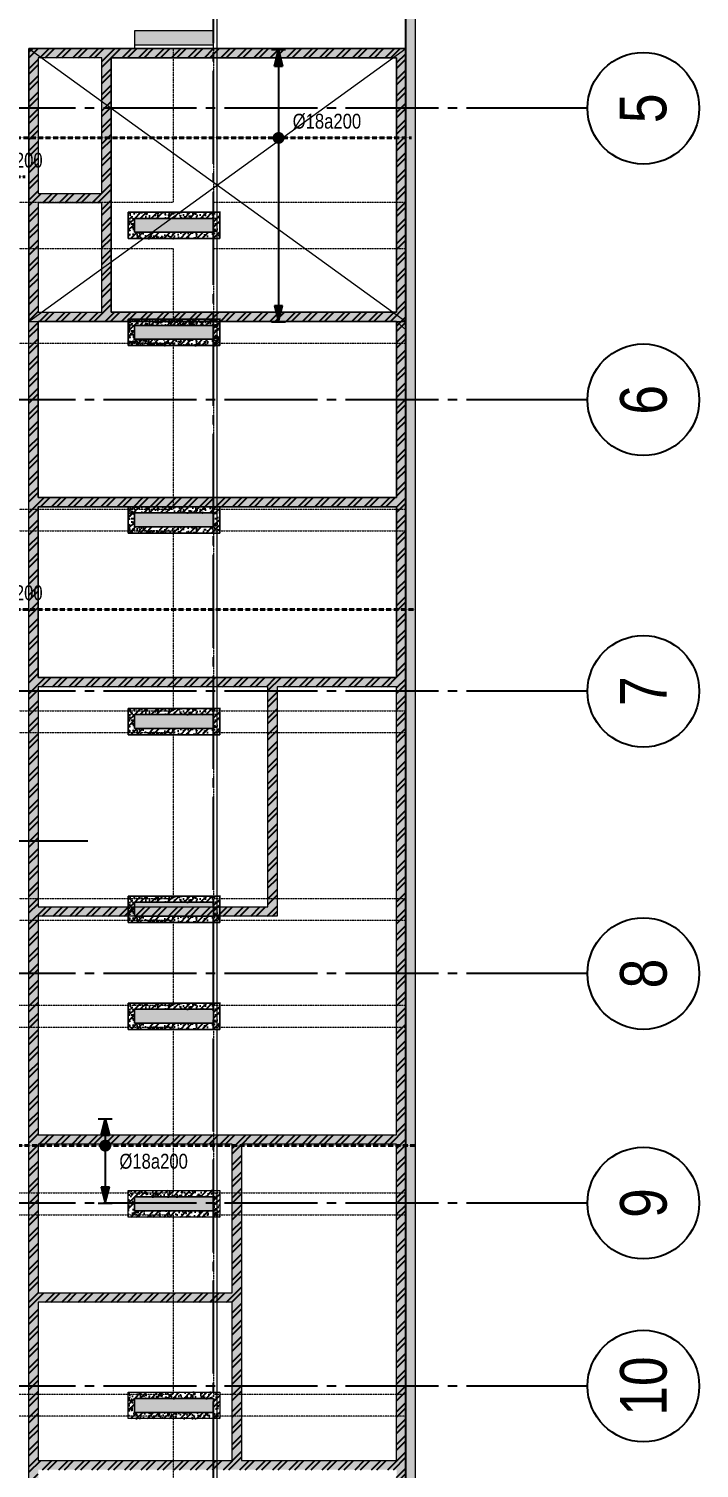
# Model space of a CAD drawing. Header units: millimetres. Extents: x -3819597 to -2591384, y 582389 to 820195.
# Drawn here: x -2995662 to -2974053, y 691681 to 738094 of the extents above; entities that cross this region are included whole.
import ezdxf
from ezdxf.enums import TextEntityAlignment as Align

# ---------------------------------------------------------------- set-up
doc = ezdxf.new("R2010")
doc.units = ezdxf.units.MM
doc.header["$MEASUREMENT"] = 0
for name, pattern in [('CENTER', [2, 1.25, -0.25, 0.25, -0.25]), ('CHG_XX_Cot_Ham 2$0$MB_Luoi truc$0$HTT Hidden 21', [3, 2, -1]), ('CHG_XX_Damsan_Ham 2$0$CHG_XX_Damsan_Ham 2$0$HIDDEN', [0.375, 0.25, -0.125]), ('CHG_XX_Luoi truc$0$MB_Luoi truc$0$Center101', [13, 10, -1, 1, -1]), ('HIDDEN', [0.375, 0.25, -0.125])]:
    doc.linetypes.add(name, pattern=pattern)
doc.layers.get('Defpoints').update_dxf_attribs({"color": 10, "lineweight": 0})
for name, color, linetype in [('02HN. TEXT B', 1, 'Continuous'), ('08HN. SSS X', 6, 'Continuous'), ('12HN. GRID', 1, 'CENTER'), ('CHG_XX_Luoi truc$0$Grid', 34, 'Continuous'), ('CHG_XX_Luoi truc$0$Grid Line', 8, 'CHG_XX_Luoi truc$0$MB_Luoi truc$0$Center101'), ('dim', 51, 'Continuous')]:
    doc.layers.add(name, color=color, linetype=linetype)
for name, color, linetype, lineweight in [('CHG_XX_Cot_Ham 2$0$NS-DuongBao', 3, 'Continuous', 18), ('CHG_XX_Cot_Ham 2$0$NS-Hatch', 8, 'Continuous', 25), ('CHG_XX_Cot_Ham 2$0$NS-Pier-H2', 150, 'Continuous', 13), ('CHG_XX_Cot_Ham 2$0$NS-Pier-H2 @ 1', 150, 'Continuous', 13), ('CHG_XX_Cot_Ham 2$0$NS-Pier-H2 @ 150', 150, 'Continuous', 13), ("CHG_XX_Damsan_Ham 2$0$CHG_XX_Damsan_Ham 2$0$'S_General_Hidden_1 Thin", 1, 'CHG_XX_Damsan_Ham 2$0$CHG_XX_Damsan_Ham 2$0$HIDDEN', 18), ('CHG_XX_Damsan_Ham 2$0$CHG_XX_Damsan_Ham 2$0$CHG_XX_Damsan_Ham 2$0$Start lo mo', 3, 'Continuous', 15), ('CHG_XX_Damsan_Ham 2$0$CHG_XX_Damsan_Ham 2$0$CHG_XX_Damsan_Ham 2$0$Start net bao', 3, 'Continuous', 18), ('CHG_XX_Damsan_Ham 2$0$CHG_XX_Damsan_Ham 2$0$DBAO', 3, 'Continuous', 13), ('CHG_XX_Damsan_Ham 2$0$CHG_XX_Damsan_Ham 2$0$mach ngung thi cong', 6, 'Continuous', 13), ('CHG_XX_Damsan_Ham 2$0$CHG_XX_Damsan_Ham 2$0$Start net bao', 3, 'Continuous', 18), ('CHG_XX_Damsan_Ham 2$0$CHG_XX_Damsan_Ham 2$0$Start vach', 6, 'Continuous', 25), ('CHG_XX_Damsan_Ham 2$0$HATCH', 57, 'Continuous', 9), ('CHG_XX_Damsan_Ham 2$0$mach ngung thi cong', 6, 'Continuous', 13), ('CHG_XX_Damsan_Ham 2$0$Start vach', 6, 'Continuous', 25), ('thep chay suot', 5, 'HIDDEN', 40)]:
    doc.layers.add(name, color=color, linetype=linetype, lineweight=lineweight)
doc.styles.add('[HN042014]STYLE', font='arial.ttf', dxfattribs={"width": 0.8})
doc.styles.add('CHG_XX_Luoi truc$0$MB_Luoi truc$0$Grid A-F$0$VNI-HelveCB', font='VHELVCB_0.TTF')
pattern_1 = [(50, (-50, -50), (358.6301, -31.37607), [37.5, -412.5]), (355, (-50, -50), (-69.3757, 376.0961), [30, -330]), (100.45144, (-20.1, -52.6), (289.2544, 344.72), [31.8701, -350.57106]), (46.1842, (-50, 50), (533.6207, -82.7596), [56.25, -618.75]), (96.63564, (-5.53, 43.1), (467.331, 487.0593), [47.8052, -525.8569]), (351.18416, (-50, 50), (467.331, 487.0593), [45, -495]), (21, (0, 25), (298.4535, -201.30945), [37.5, -412.5]), (326, (0, 25), (121.6577, 362.575), [30, -330]), (71.45144, (24.87, 8.22), (420.1112, 161.2656), [31.8701, -350.57106]), (37.5, (-50, -50), (6.07993, 166.44693), [0, -326, 0, -335, 0, -331.25]), (7.5, (-50, -50), (131.53477, 197.20586), [0, -191, 0, -318.5, 0, -126.25]), (327.5, (-161.5, -50), (266.91122, -11.27744), [0, -125, 0, -390, 0, -517.5]), (317.5, (-211.5, -50), (291.5931, 50.0525), [0, -162.5, 0, -259, 0, -367.5])]

# ---------------------------------------------------------------- blocks, each defined once
blk = doc.blocks.new('*U1035')
at = {"layer": 'CHG_XX_Cot_Ham 2$0$NS-Pier-H2 @ 1'}
h = blk.add_hatch(color=256, dxfattribs=at)
h.dxf.hatch_style = 1
h.paths.add_polyline_path([(450, 0), (0, 0), (0, -2550), (450, -2550)])
at = {"layer": 'CHG_XX_Cot_Ham 2$0$NS-Pier-H2 @ 150'}
h = blk.add_hatch(color=256, dxfattribs=at)
h.dxf.hatch_style = 1
h.paths.add_polyline_path([(450, 0), (0, 0), (0, -2550), (450, -2550)])
blk = doc.blocks.new('CHG_XX_Cot_Ham 2$0$Block A_C450x2250')
at = {"layer": 'CHG_XX_Cot_Ham 2$0$NS-Pier-H2'}
blk.add_lwpolyline([(450, -2550), (0, -2550), (0, 0), (450, 0)], close=True, dxfattribs=at)
blk.add_blockref('*U1035', (0, 0), dxfattribs=at)
blk = doc.blocks.new('*U1029')
at = {"layer": 'CHG_XX_Luoi truc$0$Grid Line'}
blk.add_line((0, 0), (0, 608), dxfattribs=at)
at = {"layer": 'CHG_XX_Luoi truc$0$Grid', "lineweight": -2, "style": 'CHG_XX_Luoi truc$0$MB_Luoi truc$0$Grid A-F$0$VNI-HelveCB'}
for tag, p in [('GRIDSUB', (0, 617)), ('GRID', (0, -9))]:
    blk.add_attdef(tag, text='', height=5, dxfattribs=at).set_placement(p, align=Align.MIDDLE)
blk = doc.blocks.new('*U1031')
at = {"layer": 'CHG_XX_Luoi truc$0$Grid', "lineweight": -2}
blk.add_line((0, -3), (0, 0), dxfattribs=at)
blk.add_circle((0, -9), 6, dxfattribs=at)
at = {"layer": 'CHG_XX_Luoi truc$0$Grid Line'}
blk.add_line((0, 0), (0, 438), dxfattribs=at)
at = {"layer": 'CHG_XX_Luoi truc$0$Grid', "lineweight": -2, "style": 'CHG_XX_Luoi truc$0$MB_Luoi truc$0$Grid A-F$0$VNI-HelveCB'}
for tag, p in [('GRIDSUB', (0, 447)), ('GRID', (0, -9))]:
    blk.add_attdef(tag, text='', height=5, dxfattribs=at).set_placement(p, align=Align.MIDDLE)
blk = doc.blocks.new('CHG_XX_Luoi truc')
at = {"layer": 'CHG_XX_Luoi truc$0$Grid', "xscale": 300, "yscale": 300, "zscale": 300}
blk.add_blockref('*U1029', (99550, -12747), dxfattribs=at)
at = {"layer": 'CHG_XX_Luoi truc$0$Grid'}
ref = blk.add_blockref('*U1031', (110703, 125550), dxfattribs=dict(at, xscale=300.0000000000013, yscale=300.0000000000013, zscale=300.0000000000013, rotation=90))
ref.add_attrib('GRID', '5', dxfattribs={"lineweight": -2, "height": 1500, "rotation": 90, "style": 'CHG_XX_Luoi truc$0$MB_Luoi truc$0$Grid A-F$0$VNI-HelveCB'}).set_placement((113403, 125550), align=Align.MIDDLE)
ref = blk.add_blockref('*U1031', (110703, 116150), dxfattribs=dict(at, xscale=300.0000000000013, yscale=300.0000000000013, zscale=300.0000000000013, rotation=90))
ref.add_attrib('GRID', '6', dxfattribs={"lineweight": -2, "height": 1500, "rotation": 90, "style": 'CHG_XX_Luoi truc$0$MB_Luoi truc$0$Grid A-F$0$VNI-HelveCB'}).set_placement((113403, 116150), align=Align.MIDDLE)
ref = blk.add_blockref('*U1031', (110703, 106750), dxfattribs=dict(at, xscale=300.0000000000013, yscale=300.0000000000013, zscale=300.0000000000013, rotation=90))
ref.add_attrib('GRID', '7', dxfattribs={"lineweight": -2, "height": 1500, "rotation": 90, "style": 'CHG_XX_Luoi truc$0$MB_Luoi truc$0$Grid A-F$0$VNI-HelveCB'}).set_placement((113403, 106750), align=Align.MIDDLE)
ref = blk.add_blockref('*U1031', (110703, 97650), dxfattribs=dict(at, xscale=300.0000000000013, yscale=300.0000000000013, zscale=300.0000000000013, rotation=90))
ref.add_attrib('GRID', '8', dxfattribs={"lineweight": -2, "height": 1500, "rotation": 90, "style": 'CHG_XX_Luoi truc$0$MB_Luoi truc$0$Grid A-F$0$VNI-HelveCB'}).set_placement((113403, 97650), align=Align.MIDDLE)
ref = blk.add_blockref('*U1031', (110703, 90250), dxfattribs=dict(at, xscale=300.0000000000013, yscale=300.0000000000013, zscale=300.0000000000013, rotation=90))
ref.add_attrib('GRID', '9', dxfattribs={"lineweight": -2, "height": 1500, "rotation": 90, "style": 'CHG_XX_Luoi truc$0$MB_Luoi truc$0$Grid A-F$0$VNI-HelveCB'}).set_placement((113403, 90250), align=Align.MIDDLE)
ref = blk.add_blockref('*U1031', (110703, 84350), dxfattribs=dict(at, xscale=300.0000000000013, yscale=300.0000000000013, zscale=300.0000000000013, rotation=90))
ref.add_attrib('GRID', '10', dxfattribs={"lineweight": -2, "height": 1500, "rotation": 90, "style": 'CHG_XX_Luoi truc$0$MB_Luoi truc$0$Grid A-F$0$VNI-HelveCB'}).set_placement((113403, 84350), align=Align.MIDDLE)
blk = doc.blocks.new('CHG_XX_Cot_Ham 2')
at = {"layer": 'CHG_XX_Cot_Ham 2$0$NS-Hatch'}
h = blk.add_hatch(dxfattribs=at)
h.set_pattern_fill('ANSI32', color=256, scale=1000, style=0)
h.paths.add_polyline_path([(93600, 76300), (105750.8, 76300), (105750.8, 127475), (93600, 127475)])
h.paths.add_polyline_path([(93900, 107200), (93900, 112700), (105450.8, 112700), (105450.8, 107200)], flags=16)
h.paths.add_polyline_path([(101300.8, 106900), (101300.8, 99800), (93900, 99800), (93900, 106900)], flags=16)
h.paths.add_polyline_path([(93900, 113000), (93900, 118675), (105450.8, 118675), (105450.8, 113000)], flags=16)
h.paths.add_polyline_path([(101600.8, 106900), (105450.8, 106900), (105450.8, 92450), (93900, 92450), (93900, 99500), (101600.8, 99500)], flags=16)
h.paths.add_polyline_path([(93900, 118975), (93900, 122500), (95950, 122500), (95950, 118975)], flags=16)
h.paths.add_polyline_path([(96250, 118975), (96250, 127175), (105450.8, 127175), (105450.8, 118975)], flags=16)
h.paths.add_polyline_path([(100150.8, 92150), (100150.8, 87350), (93900, 87350), (93900, 92150)], flags=16)
h.paths.add_polyline_path([(93900, 122800), (93900, 127175), (95950, 127175), (95950, 122800)], flags=16)
h.paths.add_polyline_path([(100450.8, 92150), (105450.8, 92150), (105450.8, 81950), (100450.8, 81950)], flags=16)
h.paths.add_polyline_path([(100150.8, 87050), (100150.8, 81950), (93900, 81950), (93900, 87050)], flags=16)
h.paths.add_polyline_path([(105450.8, 81650), (105450.8, 76600), (93900, 76600), (93900, 81650)], flags=16)
h = blk.add_hatch(dxfattribs=at)
h.set_pattern_fill('AR-CONC', color=256, scale=50)
h.set_pattern_definition(pattern_1)
h.paths.add_polyline_path([(105750, 127475), (93600, 127475), (93600, 76300), (105750.8, 76300)])
h.paths.add_polyline_path([(93900, 107200), (93900, 112700), (105450.8, 112700), (105450.8, 107200)], flags=16)
h.paths.add_polyline_path([(101300.8, 106900), (101300.8, 99800), (93900, 99800), (93900, 106900)], flags=16)
h.paths.add_polyline_path([(93900, 113000), (93900, 118675), (105450.8, 118675), (105450.8, 113000)], flags=16)
h.paths.add_polyline_path([(101600.8, 106900), (105450.8, 106900), (105450.8, 92450), (93900, 92450), (93900, 99500), (101600.8, 99500)], flags=16)
h.paths.add_polyline_path([(93900, 118975), (93900, 122500), (95950, 122500), (95950, 118975)], flags=16)
h.paths.add_polyline_path([(96250, 118975), (96250, 127175), (105450.8, 127175), (105450.8, 118975)], flags=16)
h.paths.add_polyline_path([(100150.8, 92150), (100150.8, 87350), (93900, 87350), (93900, 92150)], flags=16)
h.paths.add_polyline_path([(93900, 122800), (93900, 127175), (95950, 127175), (95950, 122800)], flags=16)
h.paths.add_polyline_path([(100450.8, 92150), (105450.8, 92150), (105450.8, 81950), (100450.8, 81950)], flags=16)
h.paths.add_polyline_path([(100150.8, 87050), (100150.8, 81950), (93900, 81950), (93900, 87050)], flags=16)
h.paths.add_polyline_path([(105450.8, 81650), (105450.8, 76600), (93900, 76600), (93900, 81650)], flags=16)
h = blk.add_hatch(dxfattribs=at)
h.set_pattern_fill('AR-CONC', color=256, scale=50)
h.set_pattern_definition([(50, (-2213768.6, 588216.82), (358.63009, -31.376067), [37.5, -412.5]), (355, (-2213768.6, 588216.82), (-69.375667, 376.096067), [30, -330]), (100.451444, (-2213738.7, 588214.2), (289.254423, 344.719995), [31.870096, -350.571056]), (46.1842, (-2213768.6, 588316.8), (533.620665, -82.75964), [56.25, -618.75]), (96.635635, (-2213724.1, 588309.9), (467.33097, 487.0593), [47.80517, -525.85688]), (351.184164, (-2213768.6, 588316.8), (467.33097, 487.0593), [45, -495]), (21, (-2213718.6, 588291.82), (298.453526, -201.309445), [37.5, -412.5]), (326, (-2213718.6, 588291.82), (121.657666, 362.57502), [30, -330]), (71.451445, (-2213693.72, 588275.05), (420.11119, 161.265576), [31.870095, -350.571056]), (37.5, (-2213768.59, 588216.82), (6.079928, 166.446927), [0, -326, 0, -335, 0, -331.25]), (7.5, (-2213768.59, 588216.82), (131.534769, 197.205856), [0, -191, 0, -318.5, 0, -126.25]), (327.5, (-2213880.09, 588216.82), (266.911218, -11.277436), [0, -125, 0, -390, 0, -517.5]), (317.5, (-2213930.1, 588216.82), (291.593085, 50.052491), [0, -162.5, 0, -259, 0, -367.5])])
h.paths.add_polyline_path([(96800.8, 121350), (99750.8, 121350), (99750.8, 122200), (96800.8, 122200)])
h.paths.add_polyline_path([(97000.8, 121550), (99550.8, 121550), (99550.8, 122000), (97000.8, 122000)], flags=16)
h = blk.add_hatch(dxfattribs=at)
h.set_pattern_fill('ANSI32,_O', color=256, scale=1000)
h.set_pattern_definition([(45, (-2213768.6, 588216.82), (-265.16504, 265.16504), []), (45, (-2213591.8, 588216.82), (-265.16504, 265.16504), [])])
h.paths.add_polyline_path([(96800.8, 121350), (99750.8, 121350), (99750.8, 122200), (96800.8, 122200)])
h.paths.add_polyline_path([(97000.8, 121550), (99550.8, 121550), (99550.8, 122000), (97000.8, 122000)], flags=16)
h = blk.add_hatch(dxfattribs=at)
h.set_pattern_fill('AR-CONC', color=256, scale=50)
h.set_pattern_definition([(50, (-2213768.6, 584766.82), (358.63009, -31.376067), [37.5, -412.5]), (355, (-2213768.6, 584766.82), (-69.375667, 376.096067), [30, -330]), (100.451444, (-2213738.7, 584764.2), (289.254423, 344.719995), [31.870096, -350.571056]), (46.1842, (-2213768.6, 584866.8), (533.620665, -82.75964), [56.25, -618.75]), (96.635635, (-2213724.1, 584859.9), (467.33097, 487.0593), [47.80517, -525.85688]), (351.184164, (-2213768.6, 584866.8), (467.33097, 487.0593), [45, -495]), (21, (-2213718.6, 584841.82), (298.453526, -201.309445), [37.5, -412.5]), (326, (-2213718.6, 584841.82), (121.657666, 362.57502), [30, -330]), (71.451445, (-2213693.72, 584825.05), (420.11119, 161.265576), [31.870095, -350.571056]), (37.5, (-2213768.59, 584766.82), (6.079928, 166.446927), [0, -326, 0, -335, 0, -331.25]), (7.5, (-2213768.59, 584766.82), (131.534769, 197.205856), [0, -191, 0, -318.5, 0, -126.25]), (327.5, (-2213880.09, 584766.82), (266.911218, -11.277436), [0, -125, 0, -390, 0, -517.5]), (317.5, (-2213930.1, 584766.82), (291.593085, 50.052491), [0, -162.5, 0, -259, 0, -367.5])])
h.paths.add_polyline_path([(96800.8, 117900), (99750.8, 117900), (99750.8, 118750), (96800.8, 118750)])
h.paths.add_polyline_path([(97000.8, 118100), (99550.8, 118100), (99550.8, 118550), (97000.8, 118550)], flags=16)
h = blk.add_hatch(dxfattribs=at)
h.set_pattern_fill('ANSI32', color=256, scale=1000, style=0)
h.paths.add_polyline_path([(99550.8, 118100), (97000.8, 118100), (97000.8, 118550), (99550.8, 118550)], flags=16)
h.paths.add_polyline_path([(99750.8, 117900), (96800.8, 117900), (96800.8, 118750), (99750.8, 118750)])
h = blk.add_hatch(dxfattribs=at)
h.set_pattern_fill('AR-CONC', color=256, scale=50)
h.set_pattern_definition([(50, (-50, -50), (358.6301, -31.37607), [37.5, -412.5]), (355, (-50, -50), (-69.3757, 376.0961), [30, -330]), (100.45144, (-20.1, -52.6), (289.2544, 344.72), [31.8701, -350.57106]), (46.1842, (-50, 50), (533.6207, -82.7596), [56.25, -618.75]), (96.63564, (-5.53, 43.1), (467.331, 487.0593), [47.8052, -525.8569]), (351.18416, (-50, 50), (467.331, 487.0593), [45, -495]), (21, (0, 25), (298.4535, -201.30945), [37.5, -412.5]), (326, (0, 25), (121.6577, 362.575), [30, -330]), (71.45144, (24.87, 8.22), (420.1112, 161.2656), [31.8701, -350.57106]), (37.5, (-50, -50), (6.07993, 166.44693), [0, -326, 0, -335, 0, -331.25]), (7.5, (-50, -50), (131.53477, 197.20586), [0, -191, 0, -318.5, 0, -126.25]), (327.5, (-161.5, -50), (266.91122, -11.27744), [0, -125, 0, -390, 0, -517.5]), (317.5, (-211.5, -50), (291.5931, 50.0525), [0, -162.5, 0, -259, 0, -367.5])])
h.paths.add_polyline_path([(99550.8, 118100), (97000.8, 118100), (97000.8, 118550), (99550.8, 118550)], flags=16)
h.paths.add_polyline_path([(99750.8, 117900), (96800.8, 117900), (96800.8, 118750), (99750.8, 118750)])
h = blk.add_hatch(dxfattribs=at)
h.set_pattern_fill('AR-CONC', color=256, scale=50)
h.set_pattern_definition([(50, (-2213768.6, 578716.82), (358.63009, -31.376067), [37.5, -412.5]), (355, (-2213768.6, 578716.82), (-69.375667, 376.096067), [30, -330]), (100.451444, (-2213738.7, 578714.2), (289.254423, 344.719995), [31.870096, -350.571056]), (46.1842, (-2213768.6, 578816.8), (533.620665, -82.75964), [56.25, -618.75]), (96.635635, (-2213724.1, 578809.9), (467.33097, 487.0593), [47.80517, -525.85688]), (351.184164, (-2213768.6, 578816.8), (467.33097, 487.0593), [45, -495]), (21, (-2213718.6, 578791.82), (298.453526, -201.309445), [37.5, -412.5]), (326, (-2213718.6, 578791.82), (121.657666, 362.57502), [30, -330]), (71.451445, (-2213693.72, 578775.05), (420.11119, 161.265576), [31.870095, -350.571056]), (37.5, (-2213768.59, 578716.82), (6.079928, 166.446927), [0, -326, 0, -335, 0, -331.25]), (7.5, (-2213768.59, 578716.82), (131.534769, 197.205856), [0, -191, 0, -318.5, 0, -126.25]), (327.5, (-2213880.09, 578716.82), (266.911218, -11.277436), [0, -125, 0, -390, 0, -517.5]), (317.5, (-2213930.1, 578716.82), (291.593085, 50.052491), [0, -162.5, 0, -259, 0, -367.5])])
h.paths.add_polyline_path([(96800.8, 111850), (99750.8, 111850), (99750.8, 112700), (96800.8, 112700)])
h.paths.add_polyline_path([(97000.8, 112050), (99550.8, 112050), (99550.8, 112500), (97000.8, 112500)], flags=16)
h = blk.add_hatch(dxfattribs=at)
h.set_pattern_fill('ANSI32', color=256, scale=1000, style=0)
h.paths.add_polyline_path([(99550.8, 112050), (97000.8, 112050), (97000.8, 112500), (99550.8, 112500)], flags=16)
h.paths.add_polyline_path([(99750.8, 111850), (96800.8, 111850), (96800.8, 112700), (99750.8, 112700)])
h = blk.add_hatch(dxfattribs=at)
h.set_pattern_fill('ANSI32', color=256, scale=1000, style=0)
h.set_pattern_definition([(45, (-50, -50), (-265.165, 265.165), []), (45, (126.78, -50), (-265.165, 265.165), [])])
h.paths.add_polyline_path([(99550.8, 112050), (97000.8, 112050), (97000.8, 112500), (99550.8, 112500)], flags=16)
h.paths.add_polyline_path([(99750.8, 111850), (96800.8, 111850), (96800.8, 112700), (99750.8, 112700)])
h = blk.add_hatch(dxfattribs=at)
h.set_pattern_fill('AR-CONC', color=256, scale=50)
h.set_pattern_definition([(50, (-2213768.6, 572216.82), (358.63009, -31.376067), [37.5, -412.5]), (355, (-2213768.6, 572216.82), (-69.375667, 376.096067), [30, -330]), (100.451444, (-2213738.7, 572214.2), (289.254423, 344.719995), [31.870096, -350.571056]), (46.1842, (-2213768.6, 572316.8), (533.620665, -82.75964), [56.25, -618.75]), (96.635635, (-2213724.1, 572309.9), (467.33097, 487.0593), [47.80517, -525.85688]), (351.184164, (-2213768.6, 572316.8), (467.33097, 487.0593), [45, -495]), (21, (-2213718.6, 572291.82), (298.453526, -201.309445), [37.5, -412.5]), (326, (-2213718.6, 572291.82), (121.657666, 362.57502), [30, -330]), (71.451445, (-2213693.72, 572275.05), (420.11119, 161.265576), [31.870095, -350.571056]), (37.5, (-2213768.59, 572216.82), (6.079928, 166.446927), [0, -326, 0, -335, 0, -331.25]), (7.5, (-2213768.59, 572216.82), (131.534769, 197.205856), [0, -191, 0, -318.5, 0, -126.25]), (327.5, (-2213880.09, 572216.82), (266.911218, -11.277436), [0, -125, 0, -390, 0, -517.5]), (317.5, (-2213930.1, 572216.82), (291.593085, 50.052491), [0, -162.5, 0, -259, 0, -367.5])])
h.paths.add_polyline_path([(96800.8, 105350), (99750.8, 105350), (99750.8, 106200), (96800.8, 106200)])
h.paths.add_polyline_path([(97000.8, 105550), (99550.8, 105550), (99550.8, 106000), (97000.8, 106000)], flags=16)
h = blk.add_hatch(dxfattribs=at)
h.set_pattern_fill('ANSI32,_O', color=256, scale=1000)
h.set_pattern_definition([(45, (-2213768.6, 572216.82), (-265.16504, 265.16504), []), (45, (-2213591.8, 572216.82), (-265.16504, 265.16504), [])])
h.paths.add_polyline_path([(96800.8, 105350), (99750.8, 105350), (99750.8, 106200), (96800.8, 106200)])
h.paths.add_polyline_path([(97000.8, 105550), (99550.8, 105550), (99550.8, 106000), (97000.8, 106000)], flags=16)
h = blk.add_hatch(dxfattribs=at)
h.set_pattern_fill('AR-CONC', color=256, scale=50)
h.set_pattern_definition([(50, (-2213768.6, 566166.82), (358.63009, -31.376067), [37.5, -412.5]), (355, (-2213768.6, 566166.82), (-69.375667, 376.096067), [30, -330]), (100.451444, (-2213738.7, 566164.2), (289.254423, 344.719995), [31.870096, -350.571056]), (46.1842, (-2213768.6, 566266.8), (533.620665, -82.75964), [56.25, -618.75]), (96.635635, (-2213724.1, 566259.9), (467.33097, 487.0593), [47.80517, -525.85688]), (351.184164, (-2213768.6, 566266.8), (467.33097, 487.0593), [45, -495]), (21, (-2213718.6, 566241.82), (298.453526, -201.309445), [37.5, -412.5]), (326, (-2213718.6, 566241.82), (121.657666, 362.57502), [30, -330]), (71.451445, (-2213693.72, 566225.05), (420.11119, 161.265576), [31.870095, -350.571056]), (37.5, (-2213768.59, 566166.82), (6.079928, 166.446927), [0, -326, 0, -335, 0, -331.25]), (7.5, (-2213768.59, 566166.82), (131.534769, 197.205856), [0, -191, 0, -318.5, 0, -126.25]), (327.5, (-2213880.09, 566166.82), (266.911218, -11.277436), [0, -125, 0, -390, 0, -517.5]), (317.5, (-2213930.1, 566166.82), (291.593085, 50.052491), [0, -162.5, 0, -259, 0, -367.5])])
h.paths.add_polyline_path([(96800.8, 99300), (99750.8, 99300), (99750.8, 100150), (96800.8, 100150)])
h.paths.add_polyline_path([(97000.8, 99500), (99550.8, 99500), (99550.8, 99950), (97000.8, 99950)], flags=16)
h = blk.add_hatch(dxfattribs=at)
h.set_pattern_fill('ANSI32,_O', color=256, scale=1000)
h.set_pattern_definition([(45, (-2213768.6, 566166.82), (-265.16504, 265.16504), []), (45, (-2213591.8, 566166.82), (-265.16504, 265.16504), [])])
h.paths.add_polyline_path([(96800.8, 99300), (99750.8, 99300), (99750.8, 100150), (96800.8, 100150)])
h.paths.add_polyline_path([(97000.8, 99500), (99550.8, 99500), (99550.8, 99950), (97000.8, 99950)], flags=16)
h = blk.add_hatch(dxfattribs=at)
h.set_pattern_fill('AR-CONC', color=256, scale=50)
h.set_pattern_definition([(50, (-2213768.6, 562716.82), (358.63009, -31.376067), [37.5, -412.5]), (355, (-2213768.6, 562716.82), (-69.375667, 376.096067), [30, -330]), (100.451444, (-2213738.7, 562714.2), (289.254423, 344.719995), [31.870096, -350.571056]), (46.1842, (-2213768.6, 562816.8), (533.620665, -82.75964), [56.25, -618.75]), (96.635635, (-2213724.1, 562809.9), (467.33097, 487.0593), [47.80517, -525.85688]), (351.184164, (-2213768.6, 562816.8), (467.33097, 487.0593), [45, -495]), (21, (-2213718.6, 562791.82), (298.453526, -201.309445), [37.5, -412.5]), (326, (-2213718.6, 562791.82), (121.657666, 362.57502), [30, -330]), (71.451445, (-2213693.72, 562775.05), (420.11119, 161.265576), [31.870095, -350.571056]), (37.5, (-2213768.59, 562716.82), (6.079928, 166.446927), [0, -326, 0, -335, 0, -331.25]), (7.5, (-2213768.59, 562716.82), (131.534769, 197.205856), [0, -191, 0, -318.5, 0, -126.25]), (327.5, (-2213880.09, 562716.82), (266.911218, -11.277436), [0, -125, 0, -390, 0, -517.5]), (317.5, (-2213930.1, 562716.82), (291.593085, 50.052491), [0, -162.5, 0, -259, 0, -367.5])])
h.paths.add_polyline_path([(96800.8, 95850), (99750.8, 95850), (99750.8, 96700), (96800.8, 96700)])
h.paths.add_polyline_path([(97000.8, 96050), (99550.8, 96050), (99550.8, 96500), (97000.8, 96500)], flags=16)
h = blk.add_hatch(dxfattribs=at)
h.set_pattern_fill('ANSI32,_O', color=256, scale=1000)
h.set_pattern_definition([(45, (-2213768.6, 562716.82), (-265.16504, 265.16504), []), (45, (-2213591.8, 562716.82), (-265.16504, 265.16504), [])])
h.paths.add_polyline_path([(96800.8, 95850), (99750.8, 95850), (99750.8, 96700), (96800.8, 96700)])
h.paths.add_polyline_path([(97000.8, 96050), (99550.8, 96050), (99550.8, 96500), (97000.8, 96500)], flags=16)
h = blk.add_hatch(dxfattribs=at)
h.set_pattern_fill('AR-CONC', color=256, scale=50)
h.set_pattern_definition(pattern_1)
h.paths.add_polyline_path([(99550.8, 90000), (97000.8, 90000), (97000.8, 90450), (99550.8, 90450)], flags=16)
h.paths.add_polyline_path([(99750.8, 89800), (96800.8, 89800), (96800.8, 90650), (99750.8, 90650)])
h = blk.add_hatch(dxfattribs=at)
h.set_pattern_fill('ANSI32,_O', color=256, scale=1000)
h.set_pattern_definition([(45, (-2213768.6, 556666.82), (-265.16504, 265.16504), []), (45, (-2213591.8, 556666.82), (-265.16504, 265.16504), [])])
h.paths.add_polyline_path([(96800.8, 89800), (99750.8, 89800), (99750.8, 90650), (96800.8, 90650)])
h.paths.add_polyline_path([(97000.8, 90000), (99550.8, 90000), (99550.8, 90450), (97000.8, 90450)], flags=16)
h = blk.add_hatch(dxfattribs=at)
h.set_pattern_fill('AR-CONC', color=256, scale=50)
h.set_pattern_definition(pattern_1)
h.paths.add_polyline_path([(99550.8, 83500), (97000.8, 83500), (97000.8, 83950), (99550.8, 83950)], flags=16)
h.paths.add_polyline_path([(99750.8, 83300), (96800.8, 83300), (96800.8, 84150), (99750.8, 84150)])
h = blk.add_hatch(dxfattribs=at)
h.set_pattern_fill('ANSI32,_O', color=256, scale=1000)
h.set_pattern_definition([(45, (-2213768.6, 550166.82), (-265.16504, 265.16504), []), (45, (-2213591.8, 550166.82), (-265.16504, 265.16504), [])])
h.paths.add_polyline_path([(96800.8, 83300), (99750.8, 83300), (99750.8, 84150), (96800.8, 84150)])
h.paths.add_polyline_path([(97000.8, 83500), (99550.8, 83500), (99550.8, 83950), (97000.8, 83950)], flags=16)
at = {"layer": 'CHG_XX_Cot_Ham 2$0$NS-Pier-H2'}
h = blk.add_hatch(color=256, dxfattribs=at)
h.dxf.hatch_style = 1
h.paths.add_polyline_path([(99639.2, 163400), (-10900, 163400), (-10900, 85450), (-300, 85450), (-300, 84050), (32350, 84050), (32350, -9000), (103575.5, -9000), (106050, -6022), (106050, 158254.3)])
h.paths.add_polyline_path([(99533.7, 163100), (105750, 158110.4), (105750, 90450), (105650, 90450), (105750, 90450), (105750, 13850), (105750, 13722.3), (105750, -5913.6), (103434.7, -8700), (93599.8, -8700), (93299.8, -8700), (32650, -8700), (32650, 84350), (0, 84350), (0, 85750), (-10600, 85750), (-10600, 163100), (93600, 163100)], flags=16)
at = {"layer": 'CHG_XX_Cot_Ham 2$0$NS-DuongBao'}
for points in [[(93600, 127475), (105750.8, 127475), (105750.8, 76300), (93600, 76300)], [(95950, 127175), (93900, 127175), (93900, 122800), (95950, 122800)], [(105450.8, 127175), (96250, 127175), (96250, 118975), (105450.8, 118975)], [(96250, 127175), (105450.8, 127175), (105450.8, 118975), (96250, 118975)], [(95950, 122500), (93900, 122500), (93900, 118975), (95950, 118975)], [(96800.8, 122200), (99750.8, 122200), (99750.8, 121350), (96800.8, 121350)], [(105450.8, 118675), (93900, 118675), (93900, 113000), (105450.8, 113000)], [(93900, 118675), (96800.8, 118675), (96800.8, 117900), (99750.8, 117900), (99750.8, 118675), (105450.8, 118675), (105450.8, 113000), (93900, 113000)], [(96800.8, 118750), (99750.8, 118750), (99750.8, 117900), (96800.8, 117900)], [(99750.8, 117900), (96800.8, 117900), (96800.8, 118675), (99750.8, 118675)], [(93900, 112700), (96800.8, 112700), (96800.8, 111850), (99750.8, 111850), (99750.8, 112700), (105450.8, 112700), (105450.8, 107200), (93900, 107200)], [(93900, 112700), (93900, 107200), (105450.8, 107200), (105450.8, 112700)], [(96800.8, 112700), (99750.8, 112700), (99750.8, 111850), (96800.8, 111850)], [(101300.8, 106900), (93900, 106900), (93900, 99800), (101300.8, 99800)], [(105450.8, 103200), (105450.8, 106900), (101600.8, 106900), (101600.8, 99500), (99750.8, 99500), (99750.8, 99300), (96800.8, 99300), (96800.8, 99500), (93900, 99500), (93900, 92450), (105450.8, 92450)], [(105450.8, 92450), (105450.8, 106900), (101600.8, 106900), (101600.8, 99500), (93900, 99500), (93900, 92450)], [(101300.8, 106900), (93900, 106900), (93900, 99800), (96800.8, 99800), (96800.8, 100150), (99750.8, 100150), (99750.8, 99800), (101300.8, 99800)], [(96800.8, 106200), (99750.8, 106200), (99750.8, 105350), (96800.8, 105350)], [(96800.8, 100150), (99750.8, 100150), (99750.8, 99300), (96800.8, 99300)], [(96800.8, 96700), (99750.8, 96700), (99750.8, 95850), (96800.8, 95850)], [(100150.8, 92150), (93900, 92150), (93900, 87350), (100150.8, 87350)], [(105450.8, 92150), (100450.8, 92150), (100450.8, 81950), (105450.8, 81950)], [(99750.8, 89800), (96800.8, 89800), (96800.8, 90650), (99750.8, 90650)], [(100150.8, 87050), (93900, 87050), (93900, 81950), (100150.8, 81950)], [(99750.8, 83300), (96800.8, 83300), (96800.8, 84150), (99750.8, 84150)]]:
    blk.add_lwpolyline(points, close=True, dxfattribs=at)
at = {"layer": 'CHG_XX_Cot_Ham 2$0$NS-DuongBao', "color": 1}
for points in [[(96800.8, 121350), (99750.8, 121350), (99750.8, 122200), (96800.8, 122200)], [(97000.8, 122000), (99550.8, 122000), (99550.8, 121550), (97000.8, 121550)], [(96800.8, 117900), (99750.8, 117900), (99750.8, 118750), (96800.8, 118750)], [(97000.8, 118550), (99550.8, 118550), (99550.8, 118100), (97000.8, 118100)], [(96800.8, 111850), (99750.8, 111850), (99750.8, 112700), (96800.8, 112700)], [(97000.8, 112500), (99550.8, 112500), (99550.8, 112050), (97000.8, 112050)], [(96800.8, 105350), (99750.8, 105350), (99750.8, 106200), (96800.8, 106200)], [(97000.8, 106000), (99550.8, 106000), (99550.8, 105550), (97000.8, 105550)], [(96800.8, 99300), (99750.8, 99300), (99750.8, 100150), (96800.8, 100150)], [(97000.8, 99950), (99550.8, 99950), (99550.8, 99500), (97000.8, 99500)], [(96800.8, 95850), (99750.8, 95850), (99750.8, 96700), (96800.8, 96700)], [(97000.8, 96500), (99550.8, 96500), (99550.8, 96050), (97000.8, 96050)]]:
    blk.add_lwpolyline(points, close=True, dxfattribs=at)
at = {"layer": 'CHG_XX_Cot_Ham 2$0$NS-Pier-H2'}
for p, q in [((105750, 158110.4), (105750, 90450)), ((106050, 158254.3), (106050, -6022)), ((97000, 127925), (97000, 127475)), ((99550, 127475), (99550, 127925)), ((97000, 127475), (99550, 127475)), ((99550, 90450), (97000, 90450)), ((97000, 90450), (97000, 90000)), ((99550, 90000), (99550, 90450)), ((105750, 90450), (105750, 13850))]:
    blk.add_line(p, q, dxfattribs=at)
at = {"layer": 'CHG_XX_Cot_Ham 2$0$NS-Pier-H2', "linetype": 'CHG_XX_Cot_Ham 2$0$MB_Luoi truc$0$HTT Hidden 21'}
blk.add_lwpolyline([(99639.2, 163400), (106050, 158254.3), (106050, -6022), (103575.5, -9000), (32350, -9000), (32350, 84050), (-300, 84050), (-300, 85450), (-10900, 85450), (-10900, 163400)], close=True, dxfattribs=at)
at = {"layer": 'CHG_XX_Cot_Ham 2$0$NS-Pier-H2'}
for points in [[(96800.8, 122200), (99750.8, 122200), (99750.8, 121350), (96800.8, 121350)], [(97000, 121550), (99550, 121550), (99550, 122000), (97000, 122000)], [(99550.8, 121550), (97000.8, 121550), (97000.8, 122000), (99550.8, 122000)], [(97000, 118100), (99550, 118100), (99550, 118550), (97000, 118550)], [(99550.8, 118100), (97000.8, 118100), (97000.8, 118550), (99550.8, 118550)], [(97000, 112050), (99550, 112050), (99550, 112500), (97000, 112500)], [(99550.8, 112050), (97000.8, 112050), (97000.8, 112500), (99550.8, 112500)], [(96800.8, 106200), (99750.8, 106200), (99750.8, 105350), (96800.8, 105350)], [(97000, 105550), (99550, 105550), (99550, 106000), (97000, 106000)], [(99550.8, 105550), (97000.8, 105550), (97000.8, 106000), (99550.8, 106000)], [(97000, 99500), (99550, 99500), (99550, 99950), (97000, 99950)], [(99550.8, 99500), (97000.8, 99500), (97000.8, 99950), (99550.8, 99950)], [(97000, 96050), (99550, 96050), (99550, 96500), (97000, 96500)], [(99550.8, 96050), (97000.8, 96050), (97000.8, 96500), (99550.8, 96500)], [(99550.8, 90000), (97000.8, 90000), (97000.8, 90450), (99550.8, 90450)], [(99550.8, 83500), (97000.8, 83500), (97000.8, 83950), (99550.8, 83950)]]:
    blk.add_lwpolyline(points, close=True, dxfattribs=at)
blk.add_blockref('CHG_XX_Luoi truc', (0, 0), dxfattribs=at)
at = {"layer": 'CHG_XX_Cot_Ham 2$0$NS-Pier-H2', "xscale": -1, "rotation": 90}
for p in [(97000, 128050), (97000, 122000), (97000, 118550), (97000, 112500), (97000, 106000), (97000, 99950), (97000, 96500), (97000, 90450), (97000, 83950)]:
    blk.add_blockref('CHG_XX_Cot_Ham 2$0$Block A_C450x2250', p, dxfattribs=at)
blk = doc.blocks.new('CHG_XX_Damsan_Ham 2', base_point=(3089256, -609981))
at = {"layer": "CHG_XX_Damsan_Ham 2$0$CHG_XX_Damsan_Ham 2$0$'S_General_Hidden_1 Thin", "ltscale": 10}
for p, q in [((98250, 127475), (98250, 122525)), ((99550, 127475), (99550, 122525)), ((87300, 122525), (98250, 122525)), ((99550, 122525), (105750, 122525)), ((87300, 121025), (98250, 121025)), ((98250, 121025), (98250, 118675)), ((99550, 121025), (99550, 118675)), ((99550, 121025), (105750, 121025)), ((87300, 117975), (98250, 117975)), ((98250, 117975), (98250, 112625)), ((99550, 117975), (105750, 117975)), ((99550, 117975), (99550, 112625)), ((87300, 112625), (98250, 112625)), ((99550, 112625), (105750, 112625)), ((87300, 111925), (98250, 111925)), ((98250, 111925), (98250, 106125)), ((99550, 111925), (105750, 111925)), ((99550, 111925), (99550, 106125)), ((87300, 106125), (98250, 106125)), ((99550, 106125), (105750, 106125)), ((87300, 105425), (98250, 105425)), ((98250, 105425), (98250, 100125)), ((99550, 105425), (105750, 105425)), ((99550, 105425), (99550, 100125)), ((87300, 100075), (98250, 100075)), ((99550, 100075), (105750, 100075)), ((87300, 99375), (98250, 99375)), ((98250, 99325), (98250, 96675)), ((99550, 99375), (105750, 99375)), ((99550, 99325), (99550, 96675)), ((87700, 96625), (98250, 96625)), ((99550, 96625), (105750, 96625)), ((87700, 95925), (98250, 95925)), ((98250, 95875), (98250, 90575)), ((99550, 95925), (105750, 95925)), ((99550, 95875), (99550, 90575)), ((87700, 90575), (98250, 90575)), ((99550, 90575), (105750, 90575)), ((87700, 89875), (98250, 89875)), ((98250, 89875), (98250, 84075)), ((99550, 89875), (105750, 89875)), ((99550, 89875), (99550, 84075)), ((98250, 84075), (87400, 84075)), ((105750, 84075), (99550, 84075)), ((98250, 83375), (87400, 83375)), ((98250, 83375), (98250, 80825)), ((105750, 83375), (99550, 83375)), ((99550, 83375), (99550, 80825))]:
    blk.add_line(p, q, dxfattribs=at)
at = {"layer": 'CHG_XX_Damsan_Ham 2$0$CHG_XX_Damsan_Ham 2$0$CHG_XX_Damsan_Ham 2$0$Start lo mo'}
for p, q in [((93600, 127475), (93600, 118673)), ((105750, 127475), (93600, 127475)), ((93600, 118673), (105750, 127475)), ((93600, 127475), (105750, 118673)), ((105750, 118673), (105750, 127475)), ((93600, 118673), (105750, 118673))]:
    blk.add_line(p, q, dxfattribs=at)
at = {"layer": 'CHG_XX_Damsan_Ham 2$0$CHG_XX_Damsan_Ham 2$0$CHG_XX_Damsan_Ham 2$0$Start net bao'}
for points in [[(-10900, 163400), (99639, 163400), (106050, 158250), (106050, -6022), (103576, -9000), (32350, -9000), (32350, 84050), (-300, 84050)], [(-10600, 85750), (-10600, 163100), (99534, 163100), (105750, 158106), (105750, 128050)], [(105750, 90450), (105750, 48850)]]:
    blk.add_lwpolyline(points, dxfattribs=at)
at = {"layer": 'CHG_XX_Damsan_Ham 2$0$CHG_XX_Damsan_Ham 2$0$mach ngung thi cong'}
blk.add_lwpolyline([(23700, 90148), (-100, 90150), (-100, 153400), (99650, 153400), (99650, 71950), (75851, 71950), (75851, 88800), (75851, 88800), (75851, 129600), (23700, 129600)], close=True, dxfattribs=at)
at = {"layer": 'CHG_XX_Damsan_Ham 2$0$CHG_XX_Damsan_Ham 2$0$Start net bao'}
for points in [[(-10900, 163400), (99639, 163400), (106050, 158250), (106050, -6022), (103576, -9000), (32350, -9000), (32350, 84050), (-300, 84050)], [(-10600, 85750), (-10600, 163100), (99534, 163100), (105750, 158106), (105750, 128050)], [(105750, 90450), (105750, 48850)]]:
    blk.add_lwpolyline(points, dxfattribs=at)
at = {"layer": 'CHG_XX_Damsan_Ham 2$0$CHG_XX_Damsan_Ham 2$0$Start vach'}
blk.add_lwpolyline([(105750, 12350), (105750, 156610)], dxfattribs=at)
at = {"layer": 'CHG_XX_Damsan_Ham 2$0$HATCH'}
blk.add_line((105451, 118673), (105750, 118409), dxfattribs=at)
at = {"layer": 'CHG_XX_Damsan_Ham 2$0$mach ngung thi cong'}
blk.add_lwpolyline([(23900, 90148), (-100, 90150), (-100, 153400), (99650, 153400), (99650, 71950), (75549, 71950), (75549, 88800), (75549, 88800), (75549, 129500), (23900, 129500)], close=True, dxfattribs=at)
at = {"layer": 'CHG_XX_Damsan_Ham 2$0$Start vach'}
blk.add_lwpolyline([(105750, 12350), (105750, 156610)], dxfattribs=at)
at = {"layer": 'CHG_XX_Damsan_Ham 2$0$CHG_XX_Damsan_Ham 2$0$DBAO'}
blk.add_blockref('CHG_XX_Cot_Ham 2', (0, 0), dxfattribs=at)
at = {"layer": 'CHG_XX_Damsan_Ham 2$0$HATCH'}
blk.add_blockref('CHG_XX_Cot_Ham 2', (0, 0), dxfattribs=at)
blk = doc.blocks.new('*U833')
at = {"layer": 'thep chay suot', "linetype": 'HIDDEN', "ltscale": 10}
blk.add_line((-4842, 0), (4891, 0), dxfattribs=at)
at = {"layer": 'thep chay suot', "linetype": 'ByBlock', "ltscale": 0.001}
blk.add_line((4891, 0), (4891, 0), dxfattribs=at)
at = {"layer": '02HN. TEXT B', "linetype": 'ByBlock', "style": '[HN042014]STYLE', "width": 0.8, "flags": 8}
blk.add_attdef('0', text='', height=160, dxfattribs=at).set_placement((-351, 260), align=Align.MIDDLE_CENTER)
blk.add_attdef('1', text='', height=160, dxfattribs=at).set_placement((152, 180), align=Align.MIDDLE_LEFT)
at = {"layer": 'Defpoints', "color": 9, "linetype": 'ByBlock', "style": '[HN042014]STYLE', "width": 0.8, "flags": 9}
for tag, p in [('2', (-12026, -1275)), ('3', (-12026, -1680)), ('4', (-12026, -2085)), ('5', (-12026, -2475))]:
    blk.add_attdef(tag, text='', height=250, dxfattribs=at).set_placement(p, align=Align.MIDDLE_CENTER)
blk = doc.blocks.new('*U855')
at = {"layer": '12HN. GRID', "linetype": 'Continuous'}
h = blk.add_hatch(color=256, dxfattribs=at)
h.dxf.hatch_style = 1
h.paths.add_polyline_path([(-44, 114), (44, 114), (0, 290)])
h = blk.add_hatch(color=256, dxfattribs=at)
h.dxf.hatch_style = 1
h.paths.add_polyline_path([(0, -617), (44, -441), (-44, -441)])
for p, q in [((-75, 290), (75, 290)), ((-44, 114), (0, 290)), ((0, 290), (0, -617)), ((0, 290), (44, 114)), ((-44, 114), (44, 114)), ((-44, -441), (44, -441)), ((-44, -441), (0, -617)), ((0, -617), (44, -441)), ((-75, -617), (75, -617))]:
    blk.add_line(p, q, dxfattribs=at)
at = {"layer": '12HN. GRID', "linetype": 'Continuous', "const_width": 64, "flags": 128}
blk.add_lwpolyline([(-32, 0, 1), (32, 0, 1)], format="xyb", close=True, dxfattribs=at)
at = {"layer": 'thep chay suot', "linetype": 'HIDDEN', "ltscale": 10}
blk.add_line((-2961, 0), (3330, 0), dxfattribs=at)
at = {"layer": 'thep chay suot', "linetype": 'ByBlock', "ltscale": 0.001}
for p, q in [((-2961, 0), (-2961, 0)), ((3330, 0), (3330, 0))]:
    blk.add_line(p, q, dxfattribs=at)
at = {"layer": '02HN. TEXT B', "linetype": 'ByBlock', "style": '[HN042014]STYLE', "width": 0.8, "flags": 8}
blk.add_attdef('0', text='', height=160, dxfattribs=at).set_placement((-351, 260), align=Align.MIDDLE_CENTER)
blk.add_attdef('1', text='', height=160, dxfattribs=at).set_placement((152, -168), align=Align.MIDDLE_LEFT)
at = {"layer": 'Defpoints', "color": 9, "linetype": 'ByBlock', "style": '[HN042014]STYLE', "width": 0.8, "flags": 9}
for tag, p in [('2', (-12026, -1275)), ('3', (-12026, -1680)), ('4', (-12026, -2085)), ('5', (-12026, -2475))]:
    blk.add_attdef(tag, text='', height=250, dxfattribs=at).set_placement(p, align=Align.MIDDLE_CENTER)
blk = doc.blocks.new('*U865')
at = {"layer": '12HN. GRID', "linetype": 'Continuous'}
h = blk.add_hatch(color=256, dxfattribs=at)
h.dxf.hatch_style = 1
h.paths.add_polyline_path([(-44, 5187), (44, 5187), (0, 5363)])
h = blk.add_hatch(color=256, dxfattribs=at)
h.dxf.hatch_style = 1
h.paths.add_polyline_path([(0, -1642), (44, -1466), (-44, -1466)])
at = {"layer": '08HN. SSS X', "linetype": 'ByBlock', "ltscale": 10}
for p, q in [((-124, 0), (1909, 0)), ((-124, 0), (-124, 0)), ((1909, 0), (1909, 0))]:
    blk.add_line(p, q, dxfattribs=at)
at = {"layer": '12HN. GRID', "linetype": 'Continuous'}
for p, q in [((-75, 5363), (75, 5363)), ((-44, 5187), (0, 5363)), ((0, 5363), (0, -1642)), ((0, 5363), (44, 5187)), ((-44, 5187), (44, 5187)), ((-44, -1466), (44, -1466)), ((-44, -1466), (0, -1642)), ((0, -1642), (44, -1466)), ((-75, -1642), (75, -1642))]:
    blk.add_line(p, q, dxfattribs=at)
at = {"layer": '12HN. GRID', "linetype": 'Continuous', "const_width": 64, "flags": 128}
blk.add_lwpolyline([(-32, 0, 1), (32, 0, 1)], format="xyb", close=True, dxfattribs=at)
at = {"layer": '02HN. TEXT B', "linetype": 'ByBlock', "style": '[HN042014]STYLE', "width": 0.8, "flags": 8}
blk.add_attdef('1', text='', height=160, dxfattribs=at).set_placement((62, 140), align=Align.MIDDLE_LEFT)
blk.add_attdef('0', text='', height=160, dxfattribs=at).set_placement((1102, 160), align=Align.MIDDLE_CENTER)
at = {"layer": 'Defpoints', "color": 9, "linetype": 'ByBlock', "style": '[HN042014]STYLE', "width": 0.8, "flags": 9}
for tag, p in [('2', (1608, 1039)), ('3', (1608, 635)), ('4', (1608, 230)), ('5', (1608, -161))]:
    blk.add_attdef(tag, text='', height=250, dxfattribs=at).set_placement(p, align=Align.MIDDLE_CENTER)
blk = doc.blocks.new('*U858')
at = {"layer": '12HN. GRID', "linetype": 'Continuous'}
h = blk.add_hatch(color=256, dxfattribs=at)
h.dxf.hatch_style = 1
h.paths.add_polyline_path([(-44, 5654), (44, 5654), (0, 5830)])
h = blk.add_hatch(color=256, dxfattribs=at)
h.dxf.hatch_style = 1
h.paths.add_polyline_path([(0, -1337), (44, -1161), (-44, -1161)])
at = {"layer": '08HN. SSS X', "linetype": 'ByBlock', "ltscale": 10}
for p, q in [((-124, 0), (1926, 0)), ((-124, 0), (-124, 0)), ((1926, 0), (1926, 0))]:
    blk.add_line(p, q, dxfattribs=at)
at = {"layer": '12HN. GRID', "linetype": 'Continuous'}
for p, q in [((-75, 5830), (75, 5830)), ((-44, 5654), (0, 5830)), ((0, 5830), (0, -1337)), ((0, 5830), (44, 5654)), ((-44, 5654), (44, 5654)), ((-44, -1161), (44, -1161)), ((-44, -1161), (0, -1337)), ((0, -1337), (44, -1161)), ((-75, -1337), (75, -1337))]:
    blk.add_line(p, q, dxfattribs=at)
at = {"layer": '12HN. GRID', "linetype": 'Continuous', "const_width": 64, "flags": 128}
blk.add_lwpolyline([(-32, 0, 1), (32, 0, 1)], format="xyb", close=True, dxfattribs=at)
at = {"layer": '02HN. TEXT B', "linetype": 'ByBlock', "style": '[HN042014]STYLE', "width": 0.8, "flags": 8}
blk.add_attdef('1', text='', height=160, dxfattribs=at).set_placement((62, 140), align=Align.MIDDLE_LEFT)
blk.add_attdef('0', text='', height=160, dxfattribs=at).set_placement((1102, 160), align=Align.MIDDLE_CENTER)
at = {"layer": 'Defpoints', "color": 9, "linetype": 'ByBlock', "style": '[HN042014]STYLE', "width": 0.8, "flags": 9}
for tag, p in [('2', (1608, 9081)), ('3', (1608, 8676)), ('4', (1608, 8272)), ('5', (1608, 7881))]:
    blk.add_attdef(tag, text='', height=250, dxfattribs=at).set_placement(p, align=Align.MIDDLE_CENTER)
blk = doc.blocks.new('*U949')
at = {"layer": '12HN. GRID', "linetype": 'Continuous'}
h = blk.add_hatch(color=256, dxfattribs=at)
h.dxf.hatch_style = 1
h.paths.add_polyline_path([(-44, 1191), (44, 1191), (0, 1367)])
h = blk.add_hatch(color=256, dxfattribs=at)
h.dxf.hatch_style = 1
h.paths.add_polyline_path([(0, -1526), (44, -1350), (-44, -1350)])
for p, q in [((-75, 1367), (75, 1367)), ((-44, 1191), (0, 1367)), ((0, 1367), (0, -1526)), ((0, 1367), (44, 1191)), ((-44, 1191), (44, 1191)), ((-44, -1350), (44, -1350)), ((-44, -1350), (0, -1526)), ((0, -1526), (44, -1350)), ((-75, -1526), (75, -1526))]:
    blk.add_line(p, q, dxfattribs=at)
at = {"layer": '12HN. GRID', "linetype": 'Continuous', "const_width": 64, "flags": 128}
blk.add_lwpolyline([(-32, 0, 1), (32, 0, 1)], format="xyb", close=True, dxfattribs=at)
at = {"layer": 'thep chay suot', "linetype": 'HIDDEN', "ltscale": 10}
blk.add_line((-4842, 0), (699, 0), dxfattribs=at)
at = {"layer": 'thep chay suot', "linetype": 'ByBlock', "ltscale": 0.001}
for p, q in [((-4842, 0), (-4842, 0)), ((699, 0), (699, 0))]:
    blk.add_line(p, q, dxfattribs=at)
at = {"layer": '02HN. TEXT B', "linetype": 'ByBlock', "style": '[HN042014]STYLE', "width": 0.8, "flags": 8}
blk.add_attdef('0', text='', height=160, dxfattribs=at).set_placement((-351, 260), align=Align.MIDDLE_CENTER)
blk.add_attdef('1', text='', height=160, dxfattribs=at).set_placement((152, 180), align=Align.MIDDLE_LEFT)
at = {"layer": 'Defpoints', "color": 9, "linetype": 'ByBlock', "style": '[HN042014]STYLE', "width": 0.8, "flags": 9}
for tag, p in [('2', (-12026, -1275)), ('3', (-12026, -1680)), ('4', (-12026, -2085)), ('5', (-12026, -2475))]:
    blk.add_attdef(tag, text='', height=250, dxfattribs=at).set_placement(p, align=Align.MIDDLE_CENTER)
blk = doc.blocks.new('*U950')
at = {"layer": '12HN. GRID', "linetype": 'Continuous'}
h = blk.add_hatch(color=256, dxfattribs=at)
h.dxf.hatch_style = 1
h.paths.add_polyline_path([(-44, 773), (44, 773), (0, 949)])
h = blk.add_hatch(color=256, dxfattribs=at)
h.dxf.hatch_style = 1
h.paths.add_polyline_path([(0, -1976), (44, -1800), (-44, -1800)])
for p, q in [((-75, 949), (75, 949)), ((-44, 773), (0, 949)), ((0, 949), (0, -1976)), ((0, 949), (44, 773)), ((-44, 773), (44, 773)), ((-44, -1800), (44, -1800)), ((-44, -1800), (0, -1976)), ((0, -1976), (44, -1800)), ((-75, -1976), (75, -1976))]:
    blk.add_line(p, q, dxfattribs=at)
at = {"layer": '12HN. GRID', "linetype": 'Continuous', "const_width": 64, "flags": 128}
blk.add_lwpolyline([(-32, 0, 1), (32, 0, 1)], format="xyb", close=True, dxfattribs=at)
at = {"layer": 'thep chay suot', "linetype": 'HIDDEN', "ltscale": 10}
blk.add_line((-2801, 0), (1429, 0), dxfattribs=at)
at = {"layer": 'thep chay suot', "linetype": 'ByBlock', "ltscale": 0.001}
for p, q in [((-2801, 0), (-2801, 0)), ((1429, 0), (1429, 0))]:
    blk.add_line(p, q, dxfattribs=at)
at = {"layer": '02HN. TEXT B', "linetype": 'ByBlock', "style": '[HN042014]STYLE', "width": 0.8, "flags": 8}
blk.add_attdef('0', text='', height=160, dxfattribs=at).set_placement((-351, 260), align=Align.MIDDLE_CENTER)
blk.add_attdef('1', text='', height=160, dxfattribs=at).set_placement((152, 180), align=Align.MIDDLE_LEFT)
at = {"layer": 'Defpoints', "color": 9, "linetype": 'ByBlock', "style": '[HN042014]STYLE', "width": 0.8, "flags": 9}
for tag, p in [('2', (-12026, -1275)), ('3', (-12026, -1680)), ('4', (-12026, -2085)), ('5', (-12026, -2475))]:
    blk.add_attdef(tag, text='', height=250, dxfattribs=at).set_placement(p, align=Align.MIDDLE_CENTER)

msp = doc.modelspace()

# ---------------------------------------------------------------- block references
at = {"layer": '08HN. SSS X', "linetype": 'Continuous'}
ref = msp.add_blockref('*U865', (-2999482.9, 711911.9), dxfattribs=dict(at, xscale=3, yscale=3, zscale=3))
ref.add_attrib('1', '%%c18a200', dxfattribs={"layer": '02HN. TEXT B', "linetype": 'ByBlock', "height": 480, "style": '[HN042014]STYLE', "width": 0.8}).set_placement((-2999297.9, 712331.9), align=Align.MIDDLE_LEFT)
ref = msp.add_blockref('*U858', (-2999482.9, 688416.9), dxfattribs=dict(at, xscale=3, yscale=3, zscale=3))
ref.add_attrib('1', '%%c18a200', dxfattribs={"layer": '02HN. TEXT B', "linetype": 'ByBlock', "height": 480, "style": '[HN042014]STYLE', "width": 0.8}).set_placement((-2999297.9, 688836.9), align=Align.MIDDLE_LEFT)
at = {"layer": 'dim', "ltscale": 1500}
msp.add_blockref('CHG_XX_Damsan_Ham 2', (0, 0), dxfattribs=at)
at = {"layer": 'thep chay suot'}
ref = msp.add_blockref('*U949', (-2997879.2, 733316.2), dxfattribs=dict(at, xscale=3, yscale=3, zscale=3))
ref.add_attrib('1', '%%c18a200', dxfattribs={"layer": '02HN. TEXT B', "linetype": 'ByBlock', "height": 480, "style": '[HN042014]STYLE', "width": 0.8}).set_placement((-2997423.8, 733856.2), align=Align.MIDDLE_LEFT)
ref = msp.add_blockref('*U950', (-2987611.8, 734573.7), dxfattribs=dict(at, xscale=3, yscale=3, zscale=3))
ref.add_attrib('1', '%%c18a200', dxfattribs={"layer": '02HN. TEXT B', "linetype": 'ByBlock', "height": 480, "style": '[HN042014]STYLE', "width": 0.8}).set_placement((-2987156.3, 735113.7), align=Align.MIDDLE_LEFT)
ref = msp.add_blockref('*U833', (-2997879.2, 719369.5), dxfattribs=dict(at, xscale=3, yscale=3, zscale=3))
ref.add_attrib('1', '%%c18a200', dxfattribs={"layer": '02HN. TEXT B', "linetype": 'ByBlock', "height": 480, "style": '[HN042014]STYLE', "width": 0.8}).set_placement((-2997423.8, 719909.5), align=Align.MIDDLE_LEFT)
ref = msp.add_blockref('*U855', (-2993197.4, 702081.3), dxfattribs=dict(at, xscale=3, yscale=3, zscale=3))
ref.add_attrib('1', '%%c18a200', dxfattribs={"layer": '02HN. TEXT B', "linetype": 'ByBlock', "height": 480, "style": '[HN042014]STYLE', "width": 0.8}).set_placement((-2992742, 701578.8), align=Align.MIDDLE_LEFT)

doc.saveas('drawing.dxf')
